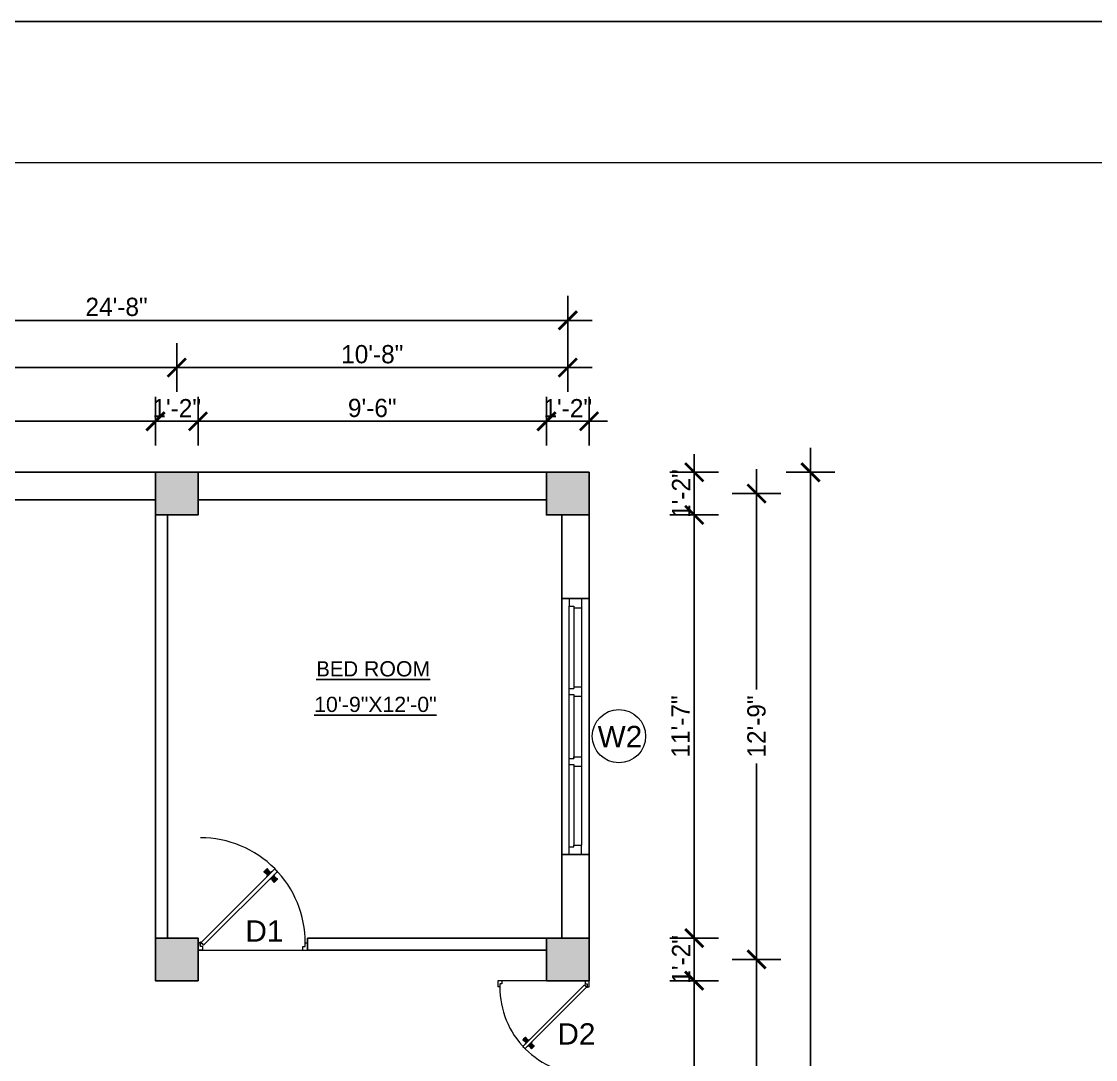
# Model space of a CAD drawing. Header units: inches. Extents: x -2812 to 9774, y -15726 to -746.
# Drawn here: x 3802.6 to 4155.5, y -7585.2 to -7244.2 of the extents above; entities that cross this region are included whole.
import ezdxf

# ---------------------------------------------------------------- set-up
doc = ezdxf.new("R2010")
doc.units = ezdxf.units.IN
doc.header["$LTSCALE"] = 17
doc.header["$MEASUREMENT"] = 0
for name, color, linetype, lineweight in [('DOOR & WIN', 1, 'Continuous', 25), ('ELE1', 3, 'Continuous', 9), ('OUTLINE', 1, 'Continuous', 25), ('PUERTAS', 7, 'Continuous', 9), ('TEXT', 231, 'Continuous', 20), ('WINDOW FRAME PLAN', 162, 'Continuous', 18)]:
    doc.layers.add(name, color=color, linetype=linetype, lineweight=lineweight)
doc.styles.add('ARCHITECTURE', font='stylu.ttf')
doc.styles.add('DIMTEXT', font='arial.ttf', dxfattribs={"height": 6})
doc.dimstyles.new('8 SCALE', dxfattribs={"dimscale": 0, "dimtxt": 6, "dimasz": 6, "dimexe": 8, "dimexo": 8, "dimgap": 1.25, "dimtad": 1, "dimdec": 0, "dimzin": 3, "dimdsep": 46, "dimlunit": 4, "dimtxsty": 'ARCHITECTURE', "dimblk": 'ARCHTICK', "dimcen": 8, "dimdle": 8, "dimclrd": 5, "dimclre": 5, "dimclrt": 7, "dimadec": 0, "dimazin": 0, "dimtfac": 0.75, "dimtdec": 0, "dimtix": 1, "dimtmove": 2, "dimatfit": 3, "dimldrblk": 'ARCHTICK', "dimfxl": 8, "dimfxlon": 1, "dimtolj": 1, "dimtzin": 0, "dimlwd": -1, "dimlwe": -1, "dimarcsym": 0})

# ---------------------------------------------------------------- blocks, each defined once
blk = doc.blocks.new('3ft')
at = {"layer": 'PUERTAS', "color": 6}
for p, q in [((1.01, 2.52), (25.23, 26.74)), ((26.05, 25.92), (1.77, 1.64)), ((26.05, 25.92), (25.23, 26.74)), ((0, 2.4), (0, 0)), ((0.72, 2.4), (0, 2.4)), ((1.6, 0), (0, 0)), ((0.72, 1.52), (0.72, 2.44)), ((0.8, 1.52), (0.72, 1.52)), ((0.8, 1.52), (0.8, 2.41)), ((0.8, 1.2), (0.8, 1.52)), ((1.6, 1.2), (0.8, 1.2)), ((1.57, 1.84), (0.94, 2.47)), ((1.63, 1.89), (0.97, 2.55)), ((1.63, 1.89), (1.57, 1.84)), ((1.77, 1.64), (1.57, 1.84)), ((1.6, 0), (1.6, 1.2)), ((34.4, 0), (34.4, 1.2)), ((34.4, 1.2), (35.2, 1.2)), ((34.4, 0), (36, 0)), ((35.2, 1.2), (35.2, 2.4)), ((35.2, 2.4), (36, 2.4)), ((36, 0), (36, 2.4))]:
    blk.add_line(p, q, dxfattribs=at)
at = {"layer": 'PUERTAS', "color": 8}
for p, q in [((22.57, 24.94), (21.65, 25.68)), ((22.63, 24.99), (21.69, 25.75)), ((22.74, 25.1), (21.84, 25.9)), ((22.13, 26.28), (21.98, 26.13)), ((22.88, 25.24), (22.01, 26.06)), ((22.13, 26.28), (22.27, 26.42)), ((22.29, 26.41), (22.27, 26.42)), ((23.16, 25.52), (22.34, 26.39)), ((23.3, 25.66), (22.5, 26.56)), ((23.41, 25.77), (22.65, 26.71)), ((22.69, 24.32), (23.02, 24.83)), ((23.46, 25.83), (22.72, 26.75)), ((22.95, 24.96), (22.84, 25.07)), ((22.98, 24.99), (22.86, 25.1)), ((23.03, 25.04), (22.91, 25.15)), ((22.91, 24.53), (23.1, 24.91)), ((23.11, 25.12), (22.99, 25.23)), ((23.13, 24.76), (23.18, 24.99)), ((23.28, 25.3), (23.17, 25.41)), ((23.36, 25.37), (23.25, 25.49)), ((23.31, 24.94), (23.28, 25.08)), ((23.41, 25.43), (23.3, 25.54)), ((23.46, 25.09), (23.32, 25.13)), ((23.44, 25.45), (23.33, 25.56)), ((23.64, 25.27), (23.41, 25.22)), ((23.87, 25.49), (23.49, 25.3)), ((24.08, 25.71), (23.57, 25.38)), ((25.02, 24.77), (24.68, 24.26)), ((23.63, 23.38), (24.14, 23.72)), ((23.84, 23.6), (24.22, 23.79)), ((24.07, 23.82), (24.3, 23.88)), ((24.25, 24), (24.39, 23.97)), ((24.25, 23.26), (24.99, 22.34)), ((24.27, 23.64), (24.38, 23.53)), ((24.3, 23.67), (24.41, 23.56)), ((24.3, 23.32), (25.06, 22.38)), ((24.35, 23.72), (24.46, 23.61)), ((24.4, 24.15), (24.43, 24.01)), ((24.41, 23.43), (25.2, 22.53)), ((24.43, 23.8), (24.54, 23.69)), ((24.58, 24.33), (24.52, 24.1)), ((24.55, 23.57), (25.37, 22.7)), ((24.6, 23.97), (24.72, 23.86)), ((24.8, 24.56), (24.61, 24.18)), ((24.68, 24.05), (24.79, 23.94)), ((24.73, 24.1), (24.85, 23.99)), ((24.76, 24.13), (24.87, 24.02)), ((24.83, 23.85), (25.7, 23.03)), ((24.97, 23.99), (25.87, 23.2)), ((25.08, 24.1), (26.02, 23.34)), ((25.14, 24.15), (26.06, 23.41)), ((25.58, 22.82), (25.43, 22.67)), ((25.58, 22.82), (25.73, 22.97)), ((25.72, 22.98), (25.73, 22.97)), ((0, 0), (36, 0))]:
    blk.add_line(p, q, dxfattribs=at)
at = {"layer": 'PUERTAS', "color": 1}
for p, q in [((21.67, 25.73), (22.17, 26.23)), ((22.49, 24.95), (21.67, 25.61)), ((21.7, 25.82), (22.14, 26.26)), ((21.73, 25.79), (21.7, 25.82)), ((22.58, 26.7), (22.14, 26.26)), ((22.67, 26.73), (22.17, 26.23)), ((22.61, 26.67), (22.58, 26.7)), ((22.6, 24.96), (23.02, 25.38)), ((22.61, 24.25), (22.92, 24.72)), ((22.7, 25.07), (22.71, 25.06)), ((23.45, 25.91), (22.79, 26.73)), ((22.82, 25.06), (23.08, 25.32)), ((22.94, 24.95), (22.83, 25.07)), ((22.92, 24.72), (22.92, 24.72)), ((22.93, 24.94), (23.19, 25.21)), ((22.93, 24.84), (22.93, 24.83)), ((23.44, 25.81), (23.02, 25.38)), ((23.34, 25.58), (23.08, 25.32)), ((23.46, 25.47), (23.19, 25.21)), ((23.33, 25.7), (23.34, 25.69)), ((23.45, 25.46), (23.33, 25.57)), ((23.57, 25.47), (23.57, 25.47)), ((24.15, 25.79), (23.68, 25.48)), ((23.68, 25.48), (23.68, 25.48)), ((24.27, 25.78), (24.26, 25.79)), ((25.1, 24.84), (24.79, 24.38)), ((25.09, 24.96), (25.1, 24.95)), ((22.62, 24.13), (22.61, 24.14)), ((23.44, 23.31), (23.45, 23.3)), ((23.56, 23.3), (24.03, 23.61)), ((24.03, 23.61), (24.03, 23.62)), ((24.14, 23.62), (24.14, 23.62)), ((24.25, 23.62), (24.51, 23.89)), ((24.26, 23.29), (24.69, 23.71)), ((24.26, 23.63), (24.37, 23.52)), ((24.26, 23.18), (24.92, 22.37)), ((24.37, 23.52), (24.63, 23.77)), ((24.37, 23.4), (24.37, 23.4)), ((24.78, 24.15), (24.51, 23.89)), ((24.89, 24.03), (24.63, 23.77)), ((25.11, 24.14), (24.69, 23.71)), ((24.77, 24.14), (24.88, 24.03)), ((24.79, 24.38), (24.78, 24.37)), ((24.78, 24.26), (24.78, 24.26)), ((25, 24.03), (25, 24.03)), ((25.04, 22.36), (25.54, 22.86)), ((25.1, 22.42), (25.13, 22.39)), ((25.13, 22.39), (25.57, 22.83)), ((25.22, 24.14), (26.03, 23.48)), ((26.04, 23.37), (25.54, 22.86)), ((26.01, 23.27), (25.57, 22.83)), ((25.98, 23.3), (26.01, 23.27))]:
    blk.add_line(p, q, dxfattribs=at)
at = {"layer": 'PUERTAS', "color": 2}
for p, q in [((21.99, 26.11), (21.98, 26.13)), ((25.42, 22.68), (25.43, 22.67))]:
    blk.add_line(p, q, dxfattribs=at)
at = {"layer": 'PUERTAS', "color": 6}
for radius in [0.155, 0.0752]:
    blk.add_circle((0.82, 2.56), radius, dxfattribs=at)
blk.add_arc((0.82, 2.56), 34.38, 359.7285, 90.0333, dxfattribs=at)
at = {"layer": 'PUERTAS', "color": 1}
for centre, start, end in [((22.54, 25.01), 231.0764, 315), ((22.73, 26.68), 38.9236, 135), ((22.77, 25.12), 225, 315), ((22.99, 24.89), 135, 219.7428), ((22.87, 24.78), 315, 39.7428), ((23.28, 25.63), 315, 45), ((23.39, 25.86), 315, 38.9236), ((23.51, 25.41), 50.2572, 135), ((23.62, 25.53), 230.2572, 315), ((24.2, 25.73), 45, 135), ((25.04, 24.89), 315, 45), ((22.67, 24.2), 135, 225), ((23.51, 23.36), 225, 315), ((24.09, 23.56), 50.2572, 135), ((24.2, 23.68), 230.2572, 315), ((24.32, 23.23), 135, 218.9236), ((24.42, 23.46), 135, 225), ((24.84, 24.31), 135, 219.7428), ((24.72, 24.21), 315, 39.7428), ((24.94, 23.98), 45, 135), ((24.98, 22.42), 218.9236, 315), ((25.17, 24.08), 51.0764, 135), ((25.98, 23.42), 315, 51.0764)]:
    blk.add_arc(centre, 0.08, start, end, dxfattribs=at)
blk = doc.blocks.new('*U3013')
at = {"color": 3, "xscale": -1}
blk.add_blockref('3ft', (42, 0), dxfattribs=at)
blk = doc.blocks.new('DFFDFD')
at = {"layer": 'DOOR & WIN'}
for p, q in [((-13646.78, -2252.33), (-13646.78, -2168.33)), ((-13637.78, -2168.33), (-13646.78, -2168.33)), ((-13637.78, -2168.33), (-13637.78, -2252.33)), ((-13637.78, -2252.33), (-13646.78, -2252.33)), ((-13637.78, -2252.33), (-13646.78, -2252.33))]:
    blk.add_line(p, q, dxfattribs=at)
at = {"layer": 'WINDOW FRAME PLAN'}
for p, q in [((-13644.28, -2168.33), (-13644.28, -2170.83)), ((-13640.28, -2168.33), (-13640.28, -2171.33)), ((-13644.28, -2249.83), (-13644.28, -2170.83)), ((-13644.28, -2170.83), (-13642.78, -2170.83)), ((-13642.78, -2170.83), (-13642.78, -2171.33)), ((-13642.78, -2171.33), (-13642.78, -2197.83)), ((-13642.78, -2171.33), (-13640.28, -2171.33)), ((-13640.28, -2171.33), (-13640.28, -2249.33)), ((-13644.28, -2197.83), (-13642.78, -2197.83)), ((-13642.78, -2197.33), (-13640.28, -2197.33)), ((-13644.28, -2199.83), (-13642.78, -2199.83)), ((-13642.78, -2199.83), (-13642.78, -2200.33)), ((-13642.78, -2199.83), (-13642.78, -2220.83)), ((-13642.78, -2200.33), (-13640.28, -2200.33)), ((-13644.28, -2220.83), (-13642.78, -2220.83)), ((-13644.28, -2222.83), (-13642.78, -2222.83)), ((-13642.78, -2220.33), (-13640.28, -2220.33)), ((-13642.78, -2220.83), (-13642.78, -2220.33)), ((-13642.78, -2222.83), (-13642.78, -2249.33)), ((-13642.78, -2223.33), (-13640.28, -2223.33)), ((-13644.28, -2252.33), (-13644.28, -2249.83)), ((-13644.28, -2249.83), (-13642.78, -2249.83)), ((-13642.78, -2249.33), (-13640.28, -2249.33)), ((-13642.78, -2249.83), (-13642.78, -2249.33)), ((-13640.28, -2252.33), (-13640.28, -2249.33))]:
    blk.add_line(p, q, dxfattribs=at)
blk = doc.blocks.new('2ft6in')
at = {"layer": 'PUERTAS', "color": 2}
for p, q in [((0.84, 2.1), (21.02, 22.28)), ((21.71, 21.6), (1.47, 1.37)), ((18.33, 21.76), (18.31, 21.77)), ((21.71, 21.6), (21.02, 22.28)), ((21.18, 18.9), (21.2, 18.89)), ((0, 2), (0, 0)), ((0.6, 2), (0, 2)), ((1.33, 0), (0, 0)), ((0.6, 1.26), (0.6, 2.04)), ((0.67, 1.26), (0.6, 1.26)), ((0.67, 1.26), (0.67, 2.01)), ((0.67, 1), (0.67, 1.26)), ((1.33, 1), (0.67, 1)), ((1.31, 1.53), (0.79, 2.06)), ((1.36, 1.58), (0.81, 2.12)), ((1.36, 1.58), (1.31, 1.53)), ((1.47, 1.37), (1.31, 1.53)), ((1.33, 0), (1.33, 1)), ((28.67, 0), (28.67, 1)), ((28.67, 1), (29.33, 1)), ((28.67, 0), (30, 0)), ((29.33, 1), (29.33, 2)), ((29.33, 2), (30, 2)), ((30, 0), (30, 2))]:
    blk.add_line(p, q, dxfattribs=at)
at = {"layer": 'PUERTAS', "color": 8}
for p, q in [((18.81, 20.78), (18.04, 21.4)), ((18.86, 20.83), (18.08, 21.46)), ((18.95, 20.92), (18.2, 21.58)), ((18.44, 21.9), (18.31, 21.77)), ((19.07, 21.03), (18.34, 21.72)), ((18.44, 21.9), (18.56, 22.02)), ((18.58, 22.01), (18.56, 22.02)), ((19.3, 21.26), (18.61, 22)), ((19.42, 21.38), (18.75, 22.14)), ((19.51, 21.48), (18.88, 22.26)), ((19.55, 21.53), (18.93, 22.3)), ((19.4, 21.08), (19.31, 21.17)), ((19.47, 21.15), (19.38, 21.24)), ((19.51, 21.19), (19.42, 21.28)), ((19.53, 21.21), (19.44, 21.3)), ((19.89, 21.24), (19.58, 21.08)), ((20.07, 21.42), (19.64, 21.15)), ((18.91, 20.27), (19.19, 20.69)), ((19.13, 20.8), (19.03, 20.9)), ((19.15, 20.82), (19.05, 20.92)), ((19.09, 20.44), (19.25, 20.76)), ((19.19, 20.87), (19.1, 20.96)), ((19.25, 20.93), (19.16, 21.02)), ((19.28, 20.63), (19.32, 20.83)), ((19.43, 20.78), (19.4, 20.9)), ((19.55, 20.91), (19.43, 20.94)), ((19.7, 21.06), (19.51, 21.01)), ((19.69, 19.49), (20.12, 19.76)), ((19.87, 19.67), (20.18, 19.83)), ((20.06, 19.85), (20.25, 19.9)), ((20.21, 20), (20.33, 19.97)), ((20.21, 19.38), (20.83, 18.61)), ((20.23, 19.7), (20.32, 19.61)), ((20.25, 19.72), (20.34, 19.63)), ((20.25, 19.43), (20.88, 18.65)), ((20.29, 19.76), (20.38, 19.67)), ((20.33, 20.13), (20.36, 20.01)), ((20.34, 19.53), (21, 18.77)), ((20.36, 19.83), (20.45, 19.74)), ((20.48, 20.28), (20.44, 20.08)), ((20.46, 19.64), (21.14, 18.91)), ((20.5, 19.98), (20.6, 19.89)), ((20.67, 20.47), (20.51, 20.15)), ((20.85, 20.64), (20.57, 20.22)), ((20.57, 20.04), (20.66, 19.95)), ((20.61, 20.09), (20.7, 19.99)), ((20.63, 20.11), (20.72, 20.01)), ((20.69, 19.87), (21.42, 19.19)), ((20.81, 19.99), (21.56, 19.33)), ((20.9, 20.08), (21.68, 19.45)), ((20.95, 20.13), (21.72, 19.51)), ((21.32, 19.01), (21.2, 18.89)), ((21.32, 19.01), (21.44, 19.14)), ((21.43, 19.15), (21.44, 19.14)), ((0, 0), (30, 0))]:
    blk.add_line(p, q, dxfattribs=at)
at = {"layer": 'PUERTAS', "color": 1}
for p, q in [((18.06, 21.44), (18.48, 21.86)), ((18.74, 20.79), (18.06, 21.34)), ((18.08, 21.51), (18.45, 21.88)), ((18.11, 21.49), (18.08, 21.51)), ((18.82, 22.25), (18.45, 21.88)), ((18.9, 22.28), (18.48, 21.86)), ((18.84, 22.23), (18.82, 22.25)), ((19.54, 21.59), (18.99, 22.27)), ((19.54, 21.5), (19.18, 21.15)), ((19.45, 21.31), (19.24, 21.1)), ((19.55, 21.22), (19.33, 21.01)), ((19.45, 21.41), (19.45, 21.41)), ((19.54, 21.22), (19.45, 21.31)), ((19.64, 21.23), (19.64, 21.23)), ((19.74, 21.24), (19.73, 21.23)), ((20.12, 21.49), (19.74, 21.24)), ((20.22, 21.48), (20.22, 21.49)), ((18.83, 20.8), (19.18, 21.15)), ((18.84, 20.21), (19.1, 20.6)), ((18.85, 20.11), (18.84, 20.12)), ((18.92, 20.89), (18.93, 20.88)), ((19.02, 20.88), (19.24, 21.1)), ((19.12, 20.8), (19.03, 20.89)), ((19.1, 20.7), (19.11, 20.69)), ((19.1, 20.6), (19.1, 20.6)), ((19.11, 20.79), (19.33, 21.01)), ((19.53, 19.43), (19.54, 19.42)), ((19.64, 19.42), (20.02, 19.67)), ((20.02, 19.67), (20.03, 19.68)), ((20.12, 19.68), (20.12, 19.68)), ((20.21, 19.69), (20.43, 19.9)), ((20.22, 19.41), (20.57, 19.76)), ((20.22, 19.69), (20.31, 19.6)), ((20.22, 19.32), (20.76, 18.64)), ((20.31, 19.6), (20.52, 19.81)), ((20.31, 19.5), (20.31, 19.5)), ((20.65, 20.12), (20.43, 19.9)), ((20.74, 20.03), (20.52, 19.81)), ((20.93, 20.11), (20.57, 19.76)), ((20.64, 20.11), (20.73, 20.02)), ((20.66, 20.31), (20.65, 20.31)), ((20.65, 20.21), (20.65, 20.22)), ((20.91, 20.7), (20.66, 20.31)), ((20.84, 20.02), (20.83, 20.03)), ((20.86, 18.63), (21.28, 19.05)), ((20.91, 20.8), (20.91, 20.79)), ((20.91, 18.68), (20.94, 18.66)), ((20.94, 18.66), (21.31, 19.03)), ((21.02, 20.12), (21.7, 19.57)), ((21.7, 19.47), (21.28, 19.05)), ((21.67, 19.4), (21.31, 19.03)), ((21.65, 19.42), (21.67, 19.4))]:
    blk.add_line(p, q, dxfattribs=at)
at = {"layer": 'PUERTAS', "color": 2}
for radius in [0.129, 0.0627]:
    blk.add_circle((0.68, 2.14), radius, dxfattribs=at)
at = {"layer": 'PUERTAS', "color": 8}
blk.add_arc((0.68, 2.14), 28.65, 359.7285, 90.0333, dxfattribs=at)
at = {"layer": 'PUERTAS', "color": 1}
for centre, start, end in [((18.94, 22.23), 38.9236, 135), ((19.4, 21.36), 315, 45), ((19.49, 21.55), 315, 38.9236), ((19.6, 21.18), 50.2572, 135), ((19.68, 21.28), 230.2572, 315), ((20.17, 21.44), 45, 135), ((18.78, 20.84), 231.0764, 315), ((18.89, 20.16), 135, 225), ((18.97, 20.93), 225, 315), ((19.16, 20.74), 135, 219.7428), ((19.06, 20.65), 315, 39.7428), ((19.59, 19.47), 225, 315), ((20.07, 19.63), 50.2572, 135), ((20.16, 19.73), 230.2572, 315), ((20.27, 19.36), 135, 218.9236), ((20.35, 19.55), 135, 225), ((20.7, 20.26), 135, 219.7428), ((20.6, 20.17), 315, 39.7428), ((20.78, 19.98), 45, 135), ((20.82, 18.68), 218.9236, 315), ((20.87, 20.75), 315, 45), ((20.98, 20.07), 51.0764, 135), ((21.65, 19.52), 315, 51.0764)]:
    blk.add_arc(centre, 0.0667, start, end, dxfattribs=at)
blk = doc.blocks.new('*U2796')
at = {"color": 3, "xscale": -1}
blk.add_blockref('2ft6in', (42, 0), dxfattribs=at)
blk = doc.blocks.new('_ArchTick')
at = {"color": 0, "linetype": 'ByBlock', "const_width": 0.15}
blk.add_lwpolyline([(-0.5, -0.5), (0.5, 0.5)], dxfattribs=at)
blk = doc.blocks.new('*D3022')
at = {"layer": 'Defpoints', "color": 0, "transparency": 16777216}
for p in [(3846.62, -7375.54), (3692.62, -7392.28), (3846.62, -7392.28)]:
    blk.add_point(p, dxfattribs=at)
at = {"layer": 'OUTLINE', "color": 5, "transparency": 16777216}
for p, q in [((3692.62, -7383.54), (3692.62, -7367.54)), ((3846.62, -7383.54), (3846.62, -7367.54)), ((3684.62, -7375.54), (3854.62, -7375.54))]:
    blk.add_line(p, q, dxfattribs=at)
at = {"layer": 'OUTLINE', "color": 5, "transparency": 16777216, "xscale": 6, "yscale": 6, "zscale": 6, "rotation": 180}
blk.add_blockref('_ArchTick', (3692.62, -7375.54), dxfattribs=at)
at = {"layer": 'OUTLINE', "color": 5, "transparency": 16777216, "xscale": 6, "yscale": 6, "zscale": 6}
blk.add_blockref('_ArchTick', (3846.62, -7375.54), dxfattribs=at)
at = {"layer": 'OUTLINE', "color": 7, "transparency": 16777216, "insert": (3769.62, -7371.18), "char_height": 6, "attachment_point": 5, "style": 'ARCHITECTURE'}
blk.add_mtext('\\A1;12\'-10"', dxfattribs=at)
blk = doc.blocks.new('*D3023')
at = {"layer": 'Defpoints', "color": 0, "transparency": 16777216}
for p in [(3860.62, -7375.54), (3846.62, -7392.28), (3860.62, -7392.28)]:
    blk.add_point(p, dxfattribs=at)
at = {"layer": 'OUTLINE', "color": 5, "transparency": 16777216}
for p, q in [((3846.62, -7383.54), (3846.62, -7367.54)), ((3860.62, -7383.54), (3860.62, -7367.54)), ((3846.62, -7375.54), (3840.62, -7375.54)), ((3846.62, -7375.54), (3860.62, -7375.54)), ((3860.62, -7375.54), (3866.62, -7375.54))]:
    blk.add_line(p, q, dxfattribs=at)
at = {"layer": 'OUTLINE', "color": 5, "transparency": 16777216, "xscale": 6, "yscale": 6, "zscale": 6}
blk.add_blockref('_ArchTick', (3846.62, -7375.54), dxfattribs=at)
at = {"layer": 'OUTLINE', "color": 5, "transparency": 16777216, "xscale": 6, "yscale": 6, "zscale": 6, "rotation": 180}
blk.add_blockref('_ArchTick', (3860.62, -7375.54), dxfattribs=at)
at = {"layer": 'OUTLINE', "color": 7, "transparency": 16777216, "insert": (3853.62, -7371.23), "char_height": 6, "attachment_point": 5, "style": 'ARCHITECTURE'}
blk.add_mtext('\\A1;1\'-2"', dxfattribs=at)
blk = doc.blocks.new('*D3024')
at = {"layer": 'Defpoints', "color": 0, "transparency": 16777216}
for p in [(3975.08, -7375.54), (3860.62, -7392.28), (3975.08, -7392.28)]:
    blk.add_point(p, dxfattribs=at)
at = {"layer": 'OUTLINE', "color": 5, "transparency": 16777216}
for p, q in [((3860.62, -7383.54), (3860.62, -7367.54)), ((3975.08, -7383.54), (3975.08, -7367.54)), ((3852.62, -7375.54), (3983.08, -7375.54))]:
    blk.add_line(p, q, dxfattribs=at)
at = {"layer": 'OUTLINE', "color": 5, "transparency": 16777216, "xscale": 6, "yscale": 6, "zscale": 6, "rotation": 180}
blk.add_blockref('_ArchTick', (3860.62, -7375.54), dxfattribs=at)
at = {"layer": 'OUTLINE', "color": 5, "transparency": 16777216, "xscale": 6, "yscale": 6, "zscale": 6}
blk.add_blockref('_ArchTick', (3975.08, -7375.54), dxfattribs=at)
at = {"layer": 'OUTLINE', "color": 7, "transparency": 16777216, "insert": (3917.85, -7371.18), "char_height": 6, "attachment_point": 5, "style": 'ARCHITECTURE'}
blk.add_mtext('\\A1;9\'-6"', dxfattribs=at)
blk = doc.blocks.new('*D3025')
at = {"layer": 'Defpoints', "color": 0, "transparency": 16777216}
for p in [(3989.08, -7375.54), (3975.08, -7392.28), (3989.08, -7392.28)]:
    blk.add_point(p, dxfattribs=at)
at = {"layer": 'OUTLINE', "color": 5, "transparency": 16777216}
for p, q in [((3975.08, -7383.54), (3975.08, -7367.54)), ((3989.08, -7383.54), (3989.08, -7367.54)), ((3975.08, -7375.54), (3969.08, -7375.54)), ((3975.08, -7375.54), (3989.08, -7375.54)), ((3989.08, -7375.54), (3995.08, -7375.54))]:
    blk.add_line(p, q, dxfattribs=at)
at = {"layer": 'OUTLINE', "color": 5, "transparency": 16777216, "xscale": 6, "yscale": 6, "zscale": 6}
blk.add_blockref('_ArchTick', (3975.08, -7375.54), dxfattribs=at)
at = {"layer": 'OUTLINE', "color": 5, "transparency": 16777216, "xscale": 6, "yscale": 6, "zscale": 6, "rotation": 180}
blk.add_blockref('_ArchTick', (3989.08, -7375.54), dxfattribs=at)
at = {"layer": 'OUTLINE', "color": 7, "transparency": 16777216, "insert": (3982.08, -7371.23), "char_height": 6, "attachment_point": 5, "style": 'ARCHITECTURE'}
blk.add_mtext('\\A1;1\'-2"', dxfattribs=at)
blk = doc.blocks.new('*D3026')
at = {"layer": 'Defpoints', "color": 0, "transparency": 16777216}
for p in [(3853.62, -7357.9), (3685.62, -7399.28), (3853.62, -7399.28)]:
    blk.add_point(p, dxfattribs=at)
at = {"layer": 'OUTLINE', "color": 5, "transparency": 16777216}
for p, q in [((3685.62, -7365.9), (3685.62, -7349.9)), ((3853.62, -7365.9), (3853.62, -7349.9)), ((3677.62, -7357.9), (3861.62, -7357.9))]:
    blk.add_line(p, q, dxfattribs=at)
at = {"layer": 'OUTLINE', "color": 5, "transparency": 16777216, "xscale": 6, "yscale": 6, "zscale": 6, "rotation": 180}
blk.add_blockref('_ArchTick', (3685.62, -7357.9), dxfattribs=at)
at = {"layer": 'OUTLINE', "color": 5, "transparency": 16777216, "xscale": 6, "yscale": 6, "zscale": 6}
blk.add_blockref('_ArchTick', (3853.62, -7357.9), dxfattribs=at)
at = {"layer": 'OUTLINE', "color": 7, "transparency": 16777216, "insert": (3769.62, -7353.5), "char_height": 6, "attachment_point": 5, "style": 'ARCHITECTURE'}
blk.add_mtext('\\A1;14\'-0"', dxfattribs=at)
blk = doc.blocks.new('*D3027')
at = {"layer": 'Defpoints', "color": 0, "transparency": 16777216}
for p in [(3982.08, -7357.9), (3853.62, -7399.28), (3982.08, -7399.28)]:
    blk.add_point(p, dxfattribs=at)
at = {"layer": 'OUTLINE', "color": 5, "transparency": 16777216}
for p, q in [((3853.62, -7365.9), (3853.62, -7349.9)), ((3982.08, -7365.9), (3982.08, -7349.9)), ((3845.62, -7357.9), (3990.08, -7357.9))]:
    blk.add_line(p, q, dxfattribs=at)
at = {"layer": 'OUTLINE', "color": 5, "transparency": 16777216, "xscale": 6, "yscale": 6, "zscale": 6, "rotation": 180}
blk.add_blockref('_ArchTick', (3853.62, -7357.9), dxfattribs=at)
at = {"layer": 'OUTLINE', "color": 5, "transparency": 16777216, "xscale": 6, "yscale": 6, "zscale": 6}
blk.add_blockref('_ArchTick', (3982.08, -7357.9), dxfattribs=at)
at = {"layer": 'OUTLINE', "color": 7, "transparency": 16777216, "insert": (3917.85, -7353.53), "char_height": 6, "attachment_point": 5, "style": 'ARCHITECTURE'}
blk.add_mtext('\\A1;10\'-8"', dxfattribs=at)
blk = doc.blocks.new('*D3028')
at = {"layer": 'Defpoints', "color": 0, "transparency": 16777216}
for p in [(3982.08, -7342.38), (3685.62, -7399.28), (3982.08, -7399.28)]:
    blk.add_point(p, dxfattribs=at)
at = {"layer": 'OUTLINE', "color": 5, "transparency": 16777216}
for p, q in [((3685.62, -7350.38), (3685.62, -7334.38)), ((3982.08, -7350.38), (3982.08, -7334.38)), ((3677.62, -7342.38), (3990.08, -7342.38))]:
    blk.add_line(p, q, dxfattribs=at)
at = {"layer": 'OUTLINE', "color": 5, "transparency": 16777216, "xscale": 6, "yscale": 6, "zscale": 6, "rotation": 180}
blk.add_blockref('_ArchTick', (3685.62, -7342.38), dxfattribs=at)
at = {"layer": 'OUTLINE', "color": 5, "transparency": 16777216, "xscale": 6, "yscale": 6, "zscale": 6}
blk.add_blockref('_ArchTick', (3982.08, -7342.38), dxfattribs=at)
at = {"layer": 'OUTLINE', "color": 7, "transparency": 16777216, "insert": (3833.85, -7337.99), "char_height": 6, "attachment_point": 5, "style": 'ARCHITECTURE'}
blk.add_mtext('\\A1;24\'-8"', dxfattribs=at)
blk = doc.blocks.new('*D3048')
at = {"layer": 'Defpoints', "color": 0, "transparency": 16777216}
for p in [(3989.08, -7392.28), (3989.08, -7406.28), (4023.62, -7406.28)]:
    blk.add_point(p, dxfattribs=at)
at = {"layer": 'OUTLINE', "color": 5, "transparency": 16777216}
for p, q in [((4023.62, -7392.28), (4023.62, -7386.28)), ((4015.62, -7392.28), (4031.62, -7392.28)), ((4023.62, -7392.28), (4023.62, -7406.28)), ((4015.62, -7406.28), (4031.62, -7406.28)), ((4023.62, -7406.28), (4023.62, -7412.28))]:
    blk.add_line(p, q, dxfattribs=at)
at = {"layer": 'OUTLINE', "color": 5, "transparency": 16777216, "xscale": 6, "yscale": 6, "zscale": 6}
for p, rotation in [((4023.62, -7392.28), 270), ((4023.62, -7406.28), 90)]:
    blk.add_blockref('_ArchTick', p, dxfattribs=dict(at, rotation=rotation))
at = {"layer": 'OUTLINE', "color": 7, "transparency": 16777216, "insert": (4019.31, -7399.28), "char_height": 6, "attachment_point": 5, "rotation": 90, "style": 'ARCHITECTURE'}
blk.add_mtext('\\A1;1\'-2"', dxfattribs=at)
blk = doc.blocks.new('*D3049')
at = {"layer": 'Defpoints', "color": 0, "transparency": 16777216}
for p in [(3989.08, -7406.28), (3989.08, -7545.28), (4023.62, -7545.28)]:
    blk.add_point(p, dxfattribs=at)
at = {"layer": 'OUTLINE', "color": 5, "transparency": 16777216}
for p, q in [((4023.62, -7398.28), (4023.62, -7553.28)), ((4015.62, -7406.28), (4031.62, -7406.28)), ((4015.62, -7545.28), (4031.62, -7545.28))]:
    blk.add_line(p, q, dxfattribs=at)
at = {"layer": 'OUTLINE', "color": 5, "transparency": 16777216, "xscale": 6, "yscale": 6, "zscale": 6}
for p, rotation in [((4023.62, -7406.28), 90), ((4023.62, -7545.28), 270)]:
    blk.add_blockref('_ArchTick', p, dxfattribs=dict(at, rotation=rotation))
at = {"layer": 'OUTLINE', "color": 7, "transparency": 16777216, "insert": (4019.15, -7475.78), "char_height": 6, "attachment_point": 5, "rotation": 90, "style": 'ARCHITECTURE'}
blk.add_mtext('\\A1;11\'-7"', dxfattribs=at)
blk = doc.blocks.new('*D3050')
at = {"layer": 'Defpoints', "color": 0, "transparency": 16777216}
for p in [(3989.08, -7545.28), (3989.08, -7559.28), (4023.62, -7559.28)]:
    blk.add_point(p, dxfattribs=at)
at = {"layer": 'OUTLINE', "color": 5, "transparency": 16777216}
for p, q in [((4023.62, -7545.28), (4023.62, -7539.28)), ((4015.62, -7545.28), (4031.62, -7545.28)), ((4023.62, -7545.28), (4023.62, -7559.28)), ((4015.62, -7559.28), (4031.62, -7559.28)), ((4023.62, -7559.28), (4023.62, -7565.28))]:
    blk.add_line(p, q, dxfattribs=at)
at = {"layer": 'OUTLINE', "color": 5, "transparency": 16777216, "xscale": 6, "yscale": 6, "zscale": 6}
for p, rotation in [((4023.62, -7545.28), 270), ((4023.62, -7559.28), 90)]:
    blk.add_blockref('_ArchTick', p, dxfattribs=dict(at, rotation=rotation))
at = {"layer": 'OUTLINE', "color": 7, "transparency": 16777216, "insert": (4019.31, -7552.28), "char_height": 6, "attachment_point": 5, "rotation": 90, "style": 'ARCHITECTURE'}
blk.add_mtext('\\A1;1\'-2"', dxfattribs=at)
blk = doc.blocks.new('*D3051')
at = {"layer": 'Defpoints', "color": 0, "transparency": 16777216}
for p in [(3989.08, -7559.28), (3989.08, -7673.76), (4023.62, -7673.76)]:
    blk.add_point(p, dxfattribs=at)
at = {"layer": 'OUTLINE', "color": 5, "transparency": 16777216}
for p, q in [((4023.62, -7551.28), (4023.62, -7681.76)), ((4015.62, -7559.28), (4031.62, -7559.28)), ((4015.62, -7673.76), (4031.62, -7673.76))]:
    blk.add_line(p, q, dxfattribs=at)
at = {"layer": 'OUTLINE', "color": 5, "transparency": 16777216, "xscale": 6, "yscale": 6, "zscale": 6}
for p, rotation in [((4023.62, -7559.28), 90), ((4023.62, -7673.76), 270)]:
    blk.add_blockref('_ArchTick', p, dxfattribs=dict(at, rotation=rotation))
at = {"layer": 'OUTLINE', "color": 7, "transparency": 16777216, "insert": (4019.26, -7616.52), "char_height": 6, "attachment_point": 5, "rotation": 90, "style": 'ARCHITECTURE'}
blk.add_mtext('\\A1;9\'-6"', dxfattribs=at)
blk = doc.blocks.new('*D3055')
at = {"layer": 'Defpoints', "color": 0, "transparency": 16777216}
for p in [(3982.08, -7399.28), (3982.08, -7552.28), (4044.1, -7552.28)]:
    blk.add_point(p, dxfattribs=at)
at = {"layer": 'OUTLINE', "color": 5, "transparency": 16777216}
for p, q in [((4044.1, -7391.28), (4044.1, -7463.64)), ((4036.1, -7399.28), (4052.1, -7399.28)), ((4044.1, -7560.28), (4044.1, -7487.92)), ((4036.1, -7552.28), (4052.1, -7552.28))]:
    blk.add_line(p, q, dxfattribs=at)
at = {"layer": 'OUTLINE', "color": 5, "transparency": 16777216, "xscale": 6, "yscale": 6, "zscale": 6}
for p, rotation in [((4044.1, -7399.28), 90), ((4044.1, -7552.28), 270)]:
    blk.add_blockref('_ArchTick', p, dxfattribs=dict(at, rotation=rotation))
at = {"layer": 'OUTLINE', "color": 7, "transparency": 16777216, "insert": (4044.1, -7475.78), "char_height": 6, "attachment_point": 5, "rotation": 90, "style": 'ARCHITECTURE'}
blk.add_mtext('\\A1;12\'-9"', dxfattribs=at)
blk = doc.blocks.new('*D3056')
at = {"layer": 'Defpoints', "color": 0, "transparency": 16777216}
for p in [(3982.08, -7552.28), (3982.08, -7680.76), (4044.1, -7680.76)]:
    blk.add_point(p, dxfattribs=at)
at = {"layer": 'OUTLINE', "color": 5, "transparency": 16777216}
for p, q in [((4044.1, -7544.28), (4044.1, -7688.76)), ((4036.1, -7552.28), (4052.1, -7552.28)), ((4036.1, -7680.76), (4052.1, -7680.76))]:
    blk.add_line(p, q, dxfattribs=at)
at = {"layer": 'OUTLINE', "color": 5, "transparency": 16777216, "xscale": 6, "yscale": 6, "zscale": 6}
for p, rotation in [((4044.1, -7552.28), 90), ((4044.1, -7680.76), 270)]:
    blk.add_blockref('_ArchTick', p, dxfattribs=dict(at, rotation=rotation))
at = {"layer": 'OUTLINE', "color": 7, "transparency": 16777216, "insert": (4039.72, -7616.52), "char_height": 6, "attachment_point": 5, "rotation": 90, "style": 'ARCHITECTURE'}
blk.add_mtext('\\A1;10\'-8"', dxfattribs=at)
blk = doc.blocks.new('*D3058')
at = {"layer": 'Defpoints', "color": 0, "transparency": 16777216}
for p in [(3989.08, -7392.28), (4061.82, -7392.28), (3989.08, -7852.28)]:
    blk.add_point(p, dxfattribs=at)
at = {"layer": 'OUTLINE', "color": 5, "transparency": 16777216}
for p, q in [((4061.82, -7860.28), (4061.82, -7384.28)), ((4053.82, -7392.28), (4069.82, -7392.28)), ((4053.82, -7852.28), (4069.82, -7852.28))]:
    blk.add_line(p, q, dxfattribs=at)
at = {"layer": 'OUTLINE', "color": 5, "transparency": 16777216, "xscale": 6, "yscale": 6, "zscale": 6}
for p, rotation in [((4061.82, -7392.28), 90), ((4061.82, -7852.28), 270)]:
    blk.add_blockref('_ArchTick', p, dxfattribs=dict(at, rotation=rotation))
at = {"layer": 'OUTLINE', "color": 7, "transparency": 16777216, "insert": (4057.44, -7622.28), "char_height": 6, "attachment_point": 5, "rotation": 90, "style": 'ARCHITECTURE'}
blk.add_mtext('\\A1;38\'-4"', dxfattribs=at)

msp = doc.modelspace()

# ---------------------------------------------------------------- hatches: boundary and pattern name
at = {"layer": 'DOOR & WIN'}
h = msp.add_hatch(color=256, dxfattribs=at)
h.dxf.hatch_style = 1
h.paths.add_polyline_path([(3860.62, -7392.28), (3846.62, -7392.28), (3846.62, -7406.28), (3860.62, -7406.28)])
h = msp.add_hatch(color=256, dxfattribs=at)
h.dxf.hatch_style = 1
h.paths.add_polyline_path([(3989.08, -7392.28), (3975.08, -7392.28), (3975.08, -7406.28), (3989.08, -7406.28)])
h = msp.add_hatch(color=256, dxfattribs=at)
h.dxf.hatch_style = 1
h.paths.add_polyline_path([(3860.62, -7545.28), (3846.62, -7545.28), (3846.62, -7559.28), (3860.62, -7559.28)])
h = msp.add_hatch(color=256, dxfattribs=at)
h.dxf.hatch_style = 1
h.paths.add_polyline_path([(3989.08, -7545.28), (3975.08, -7545.28), (3975.08, -7559.28), (3989.08, -7559.28)])

# ---------------------------------------------------------------- linework, layer by layer
at = {"layer": 'Defpoints'}
msp.add_lwpolyline([(5451.85, -7244.21), (2274.25, -7244.21), (2274.25, -9492.18), (5451.85, -9492.18)], close=True, dxfattribs=at)
at = {"layer": 'DOOR & WIN'}
for p, q in [((3678.62, -7392.28), (3989.08, -7392.28)), ((3989.08, -7545.28), (3989.08, -7392.28)), ((3692.62, -7401.28), (3846.62, -7401.28)), ((3860.62, -7401.28), (3975.08, -7401.28)), ((3980.08, -7545.28), (3980.08, -7406.28)), ((3896.62, -7545.28), (3975.08, -7545.28)), ((3896.62, -7549.28), (3975.08, -7549.28))]:
    msp.add_line(p, q, dxfattribs=at)
at = {"layer": 'ELE1'}
msp.add_lwpolyline([(2320.56, -7290.53), (5405.53, -7290.53), (5405.53, -9445.86), (2320.56, -9445.86)], close=True, dxfattribs=at)
at = {"layer": 'OUTLINE'}
for p, q in [((3846.62, -7545.28), (3846.62, -7406.28)), ((3850.62, -7545.28), (3850.62, -7406.28)), ((3896.62, -7545.28), (3896.62, -7549.28))]:
    msp.add_line(p, q, dxfattribs=at)
for points in [[(3846.62, -7392.28), (3860.62, -7392.28), (3860.62, -7406.28), (3846.62, -7406.28)], [(3975.08, -7392.28), (3989.08, -7392.28), (3989.08, -7406.28), (3975.08, -7406.28)], [(3846.62, -7545.28), (3860.62, -7545.28), (3860.62, -7559.28), (3846.62, -7559.28)], [(3975.08, -7545.28), (3989.08, -7545.28), (3989.08, -7559.28), (3975.08, -7559.28)]]:
    msp.add_lwpolyline(points, close=True, dxfattribs=at)
at = {"layer": 'TEXT'}
msp.add_circle((3998.89, -7478.96), 8.75, dxfattribs=at)

# ---------------------------------------------------------------- block references
at = {"layer": 'DOOR & WIN', "xscale": -1}
msp.add_blockref('*U3013', (3902.62, -7549.28), dxfattribs=at)
at = {"layer": 'DOOR & WIN', "xscale": -1, "rotation": 180}
msp.add_blockref('*U2796', (3947.08, -7559.28), dxfattribs=at)
at = {"layer": 'OUTLINE'}
msp.add_blockref('DFFDFD', (17626.86, -5265.46), dxfattribs=at)

# ---------------------------------------------------------------- texts
at = {"layer": 'DOOR & WIN', "char_height": 5, "attachment_point": 5}
for s, insert in [('{\\L\\C7;BED\\fArial TUR|b0|i0|c162|p34; ROOM}', (3918.17, -7456.87)), ('{\\fArial TUR|b0|i0|c0|p34;\\L\\C7;10\'-9"X12\'-0"}', (3918.89, -7468.55))]:
    msp.add_mtext(s, dxfattribs=dict(at, insert=insert))
at = {"layer": 'TEXT', "style": 'DIMTEXT'}
for s, p in [('W2', (3991.89, -7482.58)), ('D1', (3876.17, -7546.46)), ('D2', (3978.68, -7580.26))]:
    msp.add_text(s, height=7, rotation=360, dxfattribs=at).set_placement(p)

# ---------------------------------------------------------------- dimensions: what is measured, and where the dimension line sits
at = {"layer": 'OUTLINE'}
for base, p1, p2, picture, middle in [((3982.08, -7342.38), (3685.62, -7399.28), (3982.08, -7399.28), '*D3028', (3833.85, -7337.99)), ((3853.62, -7357.9), (3685.62, -7399.28), (3853.62, -7399.28), '*D3026', (3769.62, -7353.5)), ((3982.08, -7357.9), (3853.62, -7399.28), (3982.08, -7399.28), '*D3027', (3917.85, -7353.53)), ((3846.62, -7375.54), (3692.62, -7392.28), (3846.62, -7392.28), '*D3022', (3769.62, -7371.18)), ((3860.62, -7375.54), (3846.62, -7392.28), (3860.62, -7392.28), '*D3023', (3853.62, -7371.23)), ((3975.08, -7375.54), (3860.62, -7392.28), (3975.08, -7392.28), '*D3024', (3917.85, -7371.18)), ((3989.08, -7375.54), (3975.08, -7392.28), (3989.08, -7392.28), '*D3025', (3982.08, -7371.23))]:
    dim = msp.add_linear_dim(base=base, p1=p1, p2=p2, dimstyle='8 SCALE', override={"dimscale": 1}, dxfattribs=at)
    dim.commit()
    dim.dimension.update_dxf_attribs({"geometry": picture, "text_midpoint": middle})
for base, p1, p2, override, picture, middle in [((4061.82, -7392.28), (3989.08, -7852.28), (3989.08, -7392.28), {"dimscale": 1}, '*D3058', (4057.44, -7622.28)), ((4023.62, -7406.28), (3989.08, -7392.28), (3989.08, -7406.28), {"dimscale": 1}, '*D3048', (4019.31, -7399.28)), ((4044.1, -7552.28), (3982.08, -7399.28), (3982.08, -7552.28), {"dimscale": 1, "dimtad": 0}, '*D3055', (4044.1, -7475.78)), ((4023.62, -7545.28), (3989.08, -7406.28), (3989.08, -7545.28), {"dimscale": 1}, '*D3049', (4019.15, -7475.78)), ((4023.62, -7559.28), (3989.08, -7545.28), (3989.08, -7559.28), {"dimscale": 1}, '*D3050', (4019.31, -7552.28)), ((4044.1, -7680.76), (3982.08, -7552.28), (3982.08, -7680.76), {"dimscale": 1}, '*D3056', (4039.72, -7616.52)), ((4023.62, -7673.76), (3989.08, -7559.28), (3989.08, -7673.76), {"dimscale": 1}, '*D3051', (4019.26, -7616.52))]:
    dim = msp.add_linear_dim(base=base, p1=p1, p2=p2, angle=90, dimstyle='8 SCALE', override=override, dxfattribs=at)
    dim.commit()
    dim.dimension.update_dxf_attribs({"geometry": picture, "text_midpoint": middle})

doc.saveas('drawing.dxf')
